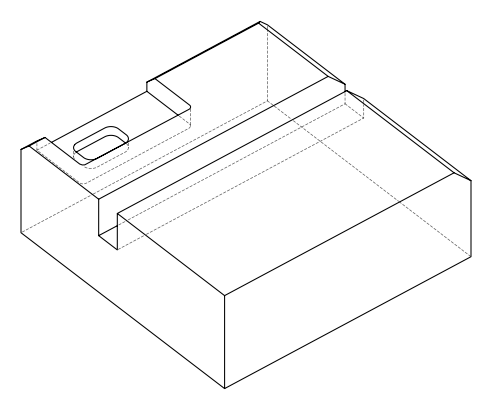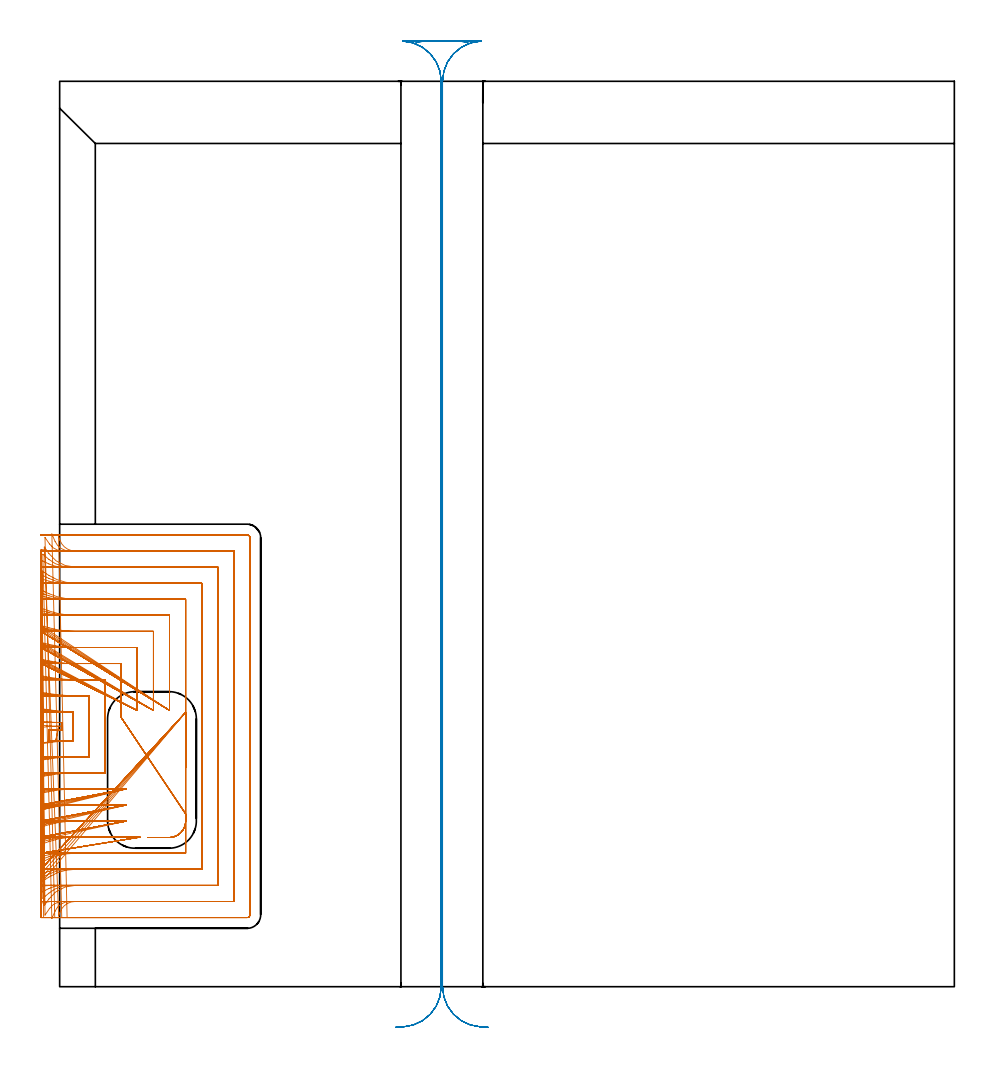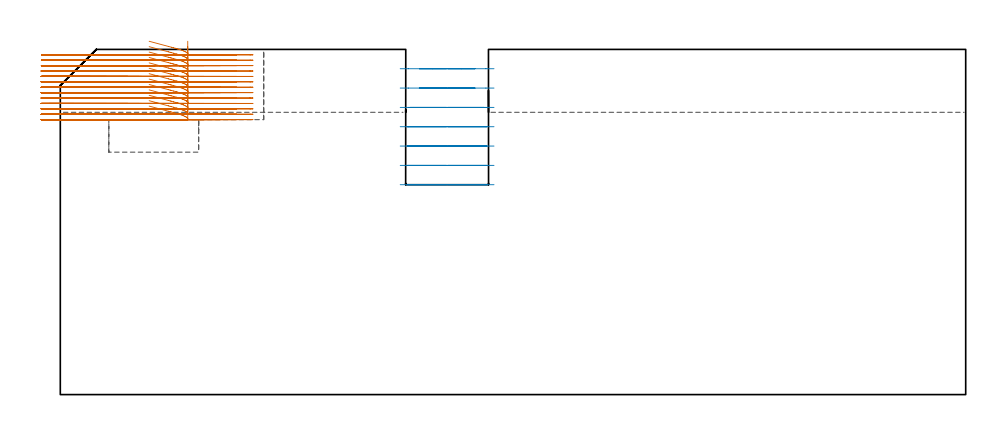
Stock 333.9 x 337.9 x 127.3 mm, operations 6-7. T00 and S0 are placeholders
(PLAN: 7 operations, 3 tool changes, 129.3 min)
(1 AREA_MILL | FG_CHAMFER_SURFACE | UGT0205_001 | 1.14 min | 2535 mm3)
(2 AREA_MILL_1 | FG_CHAMFER_SURFACE_1 | UGT0205_001 | 9.14 min | 36483 mm3)
(3 AREA_MILL_2 | FG_CHAMFER_SURFACE_2 | UGT0205_001 | 6.23 min | 13569 mm3)
(4 AREA_MILL_3 | FG_CHAMFER_SURFACE_3 | UGT0205_001 | 12.92 min | 49567 mm3)
(5 MILL_RECTANGULAR_POCKET | POCKET_RECTANGULAR_STRAIGHT | UGT0201_104 | Follow Part, ap 5, ae 75% | 2.64 min | 69908 mm3)
(6 MILL_SLOT | SLOT_PARTIAL_RECTANGULAR | NXT0201_009 | Follow Part, ap 2, ae 75% | 85.98 min | 243669 mm3)
(7 MILL_RECTANGULAR_SLOT | SLOT_RECTANGULAR | UGT0201_018 | Follow Part, ap 7.5, ae 75% | 11.27 min | 509990 mm3)
(TOOL UGT0205_001 | Chamfer Mill 20 x 3 x 45 deg. | D20 FL50 Z2)
(TOOL UGT0201_104 | End Mill 20 mm | D20 FL22 Z2)
(TOOL NXT0201_009 | ENDMILL 8mm [2P460-0800-NA 1630] | D8 FL26 Z6)
(TOOL UGT0201_018 | End mill 30 mm | D30 FL50 Z4)
(OP 6 MILL_SLOT)
G17 G21 G94 G90
T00 M6
G54
G17 G0 G90 X-6.972 Y96.726 S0 M3
G43 Z137.3 H1
Z125.308
G94 G1 X-4. Y97.133 F250.
G2 X-3.498 Y97.2 R72. F500.
G1 X0.685
X-3.498
G2 X-4. Y97.267 R72.
G1 X-6.972 Y97.675 F250.
X-6.967 Y90.627
X-4. Y91.072
G2 X5. Y91.795 R66. F500.
G1 Y102.605
G2 X-4. Y103.328 R66.
G1 X-6.967 Y103.773 F250.
X-6.96 Y84.509
X-4. Y84.998
G2 X5.777 Y85.8 R60. F500.
G1 X11.
Y108.6
X5.779
G2 X-4. Y109.402 R60.
G1 X-6.96 Y109.891 F250.
X-6.95 Y78.364
X-4. Y78.907
G2 X5.777 Y79.8 R54. F500.
G1 X17.
Y114.6
X5.779
G2 X-4. Y115.493 R54.
G1 X-6.95 Y116.036 F250.
X-6.937 Y72.183
X-4. Y72.794
G2 X5.777 Y73.8 R48. F500.
G1 X21.9
X24.9 F250.
X-6.918 Y65.948 F500.
X-4. Y66.646 F250.
G2 X5.777 Y67.8 R42. F500.
G1 X21.9
X24.9 F250.
G0 Z137.3
X-6.887 Y59.632
Z125.308
G1 X-4. Y60.447
G2 X5.777 Y61.8 R36. F500.
G1 X21.885
X24.885 F250.
G0 Z137.3
X-6.836 Y53.184
Z125.308
G1 X-4. Y54.162
G2 X5.777 Y55.8 R30. F500.
G1 X26.946
X29.946 F250.
G0 Z137.3
X-6.74 Y46.496
Z125.308
G1 X-4. Y47.718
G2 X5.777 Y49.8 R24. F500.
G1 X47.
Y61.521
Y64.521 F250.
X23. Y100.438 F500.
Y103.438 F250.
Y120.6 F500.
X5.779
G2 X-4. Y121.607 R48.
G1 X-6.937 Y122.218 F250.
X29. Y103.1 F500.
Y106.1 F250.
Y126.6 F500.
X5.779
G2 X-4. Y127.754 R42.
G1 X-6.918 Y128.453 F250.
X35. Y103.1 F500.
Y106.1 F250.
Y132.6 F500.
X5.779
G2 X-4. Y133.954 R36.
G1 X-6.887 Y134.768 F250.
X41. Y103.111 F500.
Y106.111 F250.
Y138.6 F500.
X5.779
G2 X-4. Y140.238 R30.
G1 X-6.836 Y141.216 F250.
G0 X47. Y81.63 Z130.3
G1 Y99.352 Z125.552
X47.025 Y99.711 Z125.455
Y99.901 Z125.404
X47. Y100.26 Z125.308
Y144.6 F500.
X5.779
G2 X-4. Y146.683 R24.
G1 X-6.74 Y147.905 F250.
G0 X32.772 Y55.7 Z130.3
G1 X39.868 Z128.399
X41.066 Y55.682 Z128.078
X41.714 Y55.748 Z127.903
X42.351 Y55.881 Z127.729
X43.076 Y56.132 Z127.523
X43.403 Y56.258 Z127.429
X44.194 Y56.688 Z127.188
X44.913 Y57.229 Z126.947
X45.466 Y57.787 Z126.736
X45.997 Y58.497 Z126.499
X46.427 Y59.274 Z126.261
X46.746 Y60.101 Z126.023
X46.931 Y60.859 Z125.814
X46.975 Y61.216 Z125.718
X47.008 Y61.622 Z125.609
X47.014 Y62.094 Z125.482
X47. Y62.745 Z125.308
Y99.352 F500.
Y102.352 F250.
X-6.519 Y39.283 F500.
X-4. Y40.913 F250.
G2 X5.777 Y43.8 R18. F500.
G1 X53.
Y150.6
X5.779
G2 X-4. Y153.488 R18.
G1 X-6.519 Y155.118 F250.
X-5.739 Y30.313
X-4. Y32.757
G2 X5.777 Y37.8 R12. F500.
G1 X59.
Y156.6
X5.779
G2 X-4. Y161.645 R12.
G1 X-5.739 Y164.089 F250.
X-0.38 Y26.386 F500.
X0.121 Y27.8 F250.
G2 X5.777 Y31.8 R6. F500.
G1 X65.
Y162.6
X5.779
G2 X0.122 Y166.601 R6.
G1 X-0.378 Y168.015 F250.
X2.777 Y25.8 F500.
X5.777 F250.
X70. F500.
G3 X71. Y26.8 R1.
G1 Y167.6
G3 X70. Y168.6 R1.
G1 X5.779
X2.779 F250.
G0 Z137.3
X-6.979 Y90.986
Z123.315
G1 X-4. Y91.34
G2 X-1.517 Y91.587 R66. F500.
G1 X-0.326 Y97.2
X-1.517 Y91.587
G2 X3.782 Y91.8 R66.
G1 X5.
Y102.6
X3.785
G2 X-4. Y103.061 R66.
G1 X-6.979 Y103.415 F250.
X-6.975 Y84.904
X-4. Y85.293
G2 X3.782 Y85.8 R60. F500.
G1 X11.
Y108.6
X3.785
G2 X-4. Y109.107 R60.
G1 X-6.975 Y109.496 F250.
X-6.969 Y78.804
X-4. Y79.236
G2 X3.782 Y79.8 R54. F500.
G1 X17.
Y114.6
X3.785
G2 X-4. Y115.164 R54.
G1 X-6.969 Y115.597 F250.
X-6.96 Y72.679
X-4. Y73.165
G2 X3.782 Y73.8 R48. F500.
G1 X21.9
X24.9 F250.
X-6.948 Y66.517 F500.
X-4. Y67.073 F250.
G2 X3.782 Y67.8 R42. F500.
G1 X21.9
X24.9 F250.
X-6.929 Y60.3 F500.
X-4. Y60.949 F250.
G2 X3.782 Y61.8 R36. F500.
G1 X21.885
X24.885 F250.
G0 Z137.3
X-6.897 Y53.995
Z123.315
G1 X-4. Y54.773
G2 X3.782 Y55.8 R30. F500.
G1 X26.946
X29.946 F250.
G0 Z137.3
X-6.838 Y47.531
Z123.315
G1 X-4. Y48.503
G2 X3.782 Y49.8 R24. F500.
G1 X47.
Y61.521
Y64.521 F250.
X23. Y100.438 F500.
Y103.438 F250.
Y120.6 F500.
X3.785
G2 X-4. Y121.235 R48.
G1 X-6.96 Y121.722 F250.
X29. Y103.1 F500.
Y106.1 F250.
Y126.6 F500.
X3.785
G2 X-4. Y127.328 R42.
G1 X-6.948 Y127.884 F250.
X35. Y103.1 F500.
Y106.1 F250.
Y132.6 F500.
X3.785
G2 X-4. Y133.452 R36.
G1 X-6.929 Y134.1 F250.
X41. Y103.111 F500.
Y106.111 F250.
Y138.6 F500.
X3.785
G2 X-4. Y139.628 R30.
G1 X-6.897 Y140.406 F250.
G0 X47. Y81.63 Z128.308
G1 Y99.352 Z123.559
X47.025 Y99.711 Z123.463
Y99.901 Z123.412
X47. Y100.26 Z123.315
Y144.6 F500.
X3.785
G2 X-4. Y145.898 R24.
G1 X-6.838 Y146.871 F250.
G0 X32.772 Y55.7 Z128.308
G1 X39.84 Z126.414
X40.512 Y55.688 Z126.233
X40.866 Y55.675 Z126.139
X41.819 Y55.765 Z125.882
X42.747 Y56. Z125.626
X43.076 Y56.132 Z125.531
X43.404 Y56.259 Z125.436
X44.194 Y56.69 Z125.195
X44.913 Y57.23 Z124.954
X45.165 Y57.476 Z124.86
X45.417 Y57.732 Z124.764
X45.966 Y58.449 Z124.522
X46.409 Y59.236 Z124.28
X46.545 Y59.569 Z124.183
X46.681 Y59.902 Z124.087
X46.931 Y60.859 Z123.822
X46.975 Y61.216 Z123.725
X47.008 Y61.622 Z123.616
X47.014 Y62.094 Z123.49
X47. Y62.745 Z123.315
Y99.352 F500.
Y102.352 F250.
X-6.705 Y40.734 F500.
X-4. Y42.031 F250.
G2 X3.782 Y43.8 R18. F500.
G1 X53.
Y150.6
X3.785
G2 X-4. Y152.37 R18.
G1 X-6.705 Y153.668 F250.
X-6.284 Y32.989
X-4. Y34.935
G2 X3.782 Y37.8 R12. F500.
G1 X59.
Y156.6
X3.785
G2 X-4. Y159.468 R12.
G1 X-6.283 Y161.414 F250.
X-2.916 Y25.431 F500.
X-1.724 Y28.184 F250.
G2 X3.782 Y31.8 R6. F500.
G1 X65.
Y162.6
X3.785
G2 X-1.722 Y166.218 R6.
G1 X-2.913 Y168.971 F250.
X0.782 Y25.8 F500.
X3.782 F250.
X70. F500.
G3 X71. Y26.8 R1.
G1 Y167.6
G3 X70. Y168.6 R1.
G1 X3.785
X0.785 F250.
G0 Z137.3
X-6.992 Y99.012
Z121.323
G1 X-4. Y98.791
G3 X1. Y98.6 R70. F500.
G1 Y95.8
G3 X-4. Y95.608 R70.
G1 Y91.597
G2 X1.176 Y91.8 R66.
G1 X5.
Y102.6
X1.167
G2 X-4. Y102.803 R66.
G1 X-6.991 Y103.037 F250.
X-6.989 Y85.318
X-4. Y85.576
G2 X1.176 Y85.8 R60. F500.
G1 X11.
Y108.6
X1.167
G2 X-4. Y108.823 R60.
G1 X-6.989 Y109.081 F250.
X-6.986 Y79.264
X-4. Y79.551
G2 X1.176 Y79.8 R54. F500.
G1 X17.
Y114.6
X1.167
G2 X-4. Y114.848 R54.
G1 X-6.986 Y115.135 F250.
X-6.983 Y73.197
X-4. Y73.52
G2 X1.176 Y73.8 R48. F500.
G1 X21.9
X24.9 F250.
X-6.977 Y67.11 F500.
X-4. Y67.48 F250.
G2 X1.176 Y67.8 R42. F500.
G1 X21.9
X24.9 F250.
X-6.969 Y60.995 F500.
X-4. Y61.426 F250.
G2 X1.176 Y61.8 R36. F500.
G1 X21.885
X24.885 F250.
X-6.955 Y54.833 F500.
X-4. Y55.35 F250.
G2 X1.176 Y55.8 R30. F500.
G1 X26.946
X29.946 F250.
G0 Z137.3
X-6.929 Y48.588
Z121.323
G1 X-4. Y49.235
G2 X1.176 Y49.8 R24. F500.
G1 X47.
Y61.521
Y64.521 F250.
X23. Y100.438 F500.
Y103.438 F250.
Y120.6 F500.
X1.167
G2 X-4. Y120.879 R48.
G1 X-6.983 Y121.202 F250.
X29. Y103.1 F500.
Y106.1 F250.
Y126.6 F500.
X1.167
G2 X-4. Y126.919 R42.
G1 X-6.977 Y127.288 F250.
X35. Y103.1 F500.
Y106.1 F250.
Y132.6 F500.
X1.167
G2 X-4. Y132.973 R36.
G1 X-6.969 Y133.403 F250.
X41. Y103.111 F500.
Y106.111 F250.
Y138.6 F500.
X1.167
G2 X-4. Y139.048 R30.
G1 X-6.955 Y139.565 F250.
G0 X47. Y81.63 Z126.315
G1 Y99.352 Z121.567
X47.025 Y99.711 Z121.471
Y99.901 Z121.419
X47. Y100.26 Z121.323
Y144.6 F500.
X1.167
G2 X-4. Y145.163 R24.
G1 X-6.93 Y145.809 F250.
G0 X32.772 Y55.7 Z126.315
G1 X39.84 Z124.421
X40.512 Y55.688 Z124.241
X40.866 Y55.675 Z124.146
X41.819 Y55.765 Z123.89
X42.747 Y56. Z123.633
X43.076 Y56.132 Z123.538
X43.404 Y56.259 Z123.444
X44.194 Y56.69 Z123.203
X44.913 Y57.23 Z122.962
X45.165 Y57.476 Z122.868
X45.417 Y57.732 Z122.771
X45.965 Y58.448 Z122.53
X46.408 Y59.234 Z122.288
X46.544 Y59.567 Z122.192
X46.68 Y59.9 Z122.095
X46.931 Y60.859 Z121.83
X46.975 Y61.216 Z121.733
X47.008 Y61.622 Z121.624
X47.014 Y62.094 Z121.497
X47. Y62.745 Z121.323
Y99.352 F500.
Y102.352 F250.
X-6.873 Y42.177 F500.
X-4. Y43.04 F250.
G2 X1.176 Y43.8 R18. F500.
G1 X53.
Y150.6
X1.167
G2 X-4. Y151.358 R18.
G1 X-6.874 Y152.219 F250.
X-6.707 Y35.333
X-4. Y36.626
G2 X1.176 Y37.8 R12. F500.
G1 X59.
Y156.6
X1.167
G2 X-4. Y157.77 R12.
G1 X-6.708 Y159.061 F250.
X-5.471 Y26.709
X-3.778 Y29.186
G2 X1.176 Y31.8 R6. F500.
G1 X65.
Y162.6
X1.167
G2 X-3.781 Y165.206 R6.
G1 X-5.478 Y167.68 F250.
X-1.824 Y25.8 F500.
X1.176 F250.
X70. F500.
G3 X71. Y26.8 R1.
G1 Y167.6
G3 X70. Y168.6 R1.
G1 X1.167
X-1.833 F250.
G0 Z137.3
X-7. Y98.652
Z119.331
G1 X-4. Y98.608
G3 X-2.972 Y98.6 R70. F500.
G1 X1.
Y95.8
X-2.989
G3 X-4. Y95.793 R70.
G1 Y91.792
G2 X-2.989 Y91.8 R66.
G1 X5.
Y102.6
X-2.972
G2 X-4. Y102.608 R66.
G1 X-7. Y102.655 F250.
Y85.741
X-4. Y85.791
G2 X-2.989 Y85.8 R60. F500.
G1 X11.
Y108.6
X-2.972
G2 X-4. Y108.609 R60.
G1 X-7. Y108.66 F250.
X-6.999 Y79.734
X-4. Y79.791
G2 X-2.989 Y79.8 R54. F500.
G1 X17.
Y114.6
X-2.972
G2 X-4. Y114.61 R54.
G1 X-6.999 Y114.667 F250.
Y73.726
X-4. Y73.789
G2 X-2.989 Y73.8 R48. F500.
G1 X21.9
X24.9 F250.
X-6.999 Y67.716 F500.
X-4. Y67.788 F250.
G2 X-2.989 Y67.8 R42. F500.
G1 X21.9
X24.9 F250.
X-6.999 Y61.702 F500.
X-4. Y61.786 F250.
G2 X-2.989 Y61.8 R36. F500.
G1 X21.886
X24.886 F250.
X-6.998 Y55.682 F500.
X-4. Y55.783 F250.
G2 X-2.989 Y55.8 R30. F500.
G1 X26.946
X29.946 F250.
X-6.997 Y49.652 F500.
X-4. Y49.779 F250.
G2 X-2.989 Y49.8 R24. F500.
G1 X47.
Y61.521
Y64.521 F250.
X23. Y100.437 F500.
Y103.437 F250.
Y120.6 F500.
X-2.972
G2 X-4. Y120.611 R48.
G1 X-6.999 Y120.675 F250.
X29. Y103.1 F500.
Y106.1 F250.
Y126.6 F500.
X-2.972
G2 X-4. Y126.613 R42.
G1 X-6.999 Y126.686 F250.
X35. Y103.1 F500.
Y106.1 F250.
Y132.6 F500.
X-2.972
G2 X-4. Y132.615 R36.
G1 X-6.999 Y132.7 F250.
X41. Y103.11 F500.
Y106.11 F250.
Y138.6 F500.
X-2.972
G2 X-4. Y138.618 R30.
G1 X-6.998 Y138.72 F250.
G0 X47. Y81.63 Z124.323
G1 Y99.352 Z119.575
X47.025 Y99.711 Z119.478
Y99.901 Z119.427
X47. Y100.26 Z119.331
Y144.6 F500.
X-2.972
G2 X-4. Y144.622 R24.
G1 X-6.997 Y144.751 F250.
G0 X32.772 Y55.7 Z124.323
G1 X39.84 Z122.429
X40.512 Y55.688 Z122.249
X40.866 Y55.675 Z122.154
X41.173 Y55.688 Z122.072
X41.524 Y55.732 Z121.977
X41.875 Y55.775 Z121.882
X42.747 Y56. Z121.641
X43.076 Y56.132 Z121.546
X43.404 Y56.258 Z121.452
X44.194 Y56.689 Z121.211
X44.913 Y57.229 Z120.97
X45.164 Y57.475 Z120.876
X45.417 Y57.731 Z120.779
X45.967 Y58.451 Z120.536
X46.412 Y59.241 Z120.293
X46.547 Y59.575 Z120.197
X46.683 Y59.908 Z120.101
X46.931 Y60.859 Z119.837
X46.975 Y61.216 Z119.741
X47.008 Y61.622 Z119.632
X47.014 Y62.094 Z119.505
X47. Y62.745 Z119.331
Y99.352 F500.
Y102.352 F250.
X-6.995 Y43.603 F500.
X-4. Y43.772 F250.
G2 X-2.989 Y43.8 R18. F500.
G1 X53.
Y150.6
X-2.972
G2 X-4. Y150.629 R18.
G1 X-6.995 Y150.801 F250.
X-6.989 Y37.505
X-4. Y37.757
G2 X-2.989 Y37.8 R12. F500.
G1 X59.
Y156.6
X-2.972
G2 X-4. Y156.644 R12.
G1 X-6.989 Y156.901 F250.
X-6.957 Y31.209
X-4. Y31.714
G2 X-2.989 Y31.8 R6. F500.
G1 X65.
Y162.6
X-2.972
G2 X-4. Y162.689 R6.
G1 X-6.956 Y163.203 F250.
X-5.989 Y25.8
X-2.989
X70. F500.
G3 X71. Y26.8 R1.
G1 Y167.6
G3 X70. Y168.6 R1.
G1 X-2.972
X-5.972 F250.
G0 X-7. Y98.602 Z117.338
G1 X-4. Y98.6
X-3.954 F500.
X1.
Y95.8
X-3.956
X-4.
Y91.8
X-3.956
X5.
Y102.6
X-3.954
X-4.
X-7. Y102.602 F250.
Y85.798
X-4. Y85.8
X-3.956 F500.
X11.
Y108.6
X-3.954
X-4.
X-7. Y108.602 F250.
Y79.798
X-4. Y79.8
X-3.956 F500.
X17.
Y114.6
X-3.954
X-4.
X-7. Y114.603 F250.
Y73.797
X-4. Y73.8
X-3.956 F500.
X21.9
X24.9 F250.
X-7. Y67.797 F500.
X-4. Y67.8 F250.
X-3.956 F500.
X21.9
X24.9 F250.
X-7. Y61.796 F500.
X-4. Y61.8 F250.
X-3.956 F500.
X21.886
X24.886 F250.
X-7. Y55.796 F500.
X-4. Y55.8 F250.
X-3.956 F500.
X26.946
X29.946 F250.
X-7. Y49.794 F500.
X-4. Y49.8 F250.
X-3.956 F500.
X47.
Y61.521
Y64.521 F250.
X23. Y100.437 F500.
Y103.437 F250.
Y120.6 F500.
X-3.954
X-4.
X-7. Y120.603 F250.
X29. Y103.1 F500.
Y106.1 F250.
Y126.6 F500.
X-3.954
X-4.
X-7. Y126.603 F250.
X35. Y103.1 F500.
Y106.1 F250.
Y132.6 F500.
X-3.954
X-4.
X-7. Y132.604 F250.
X41. Y103.11 F500.
Y106.11 F250.
Y138.6 F500.
X-3.954
X-4.
X-7. Y138.605 F250.
G0 X47. Y81.63 Z122.331
G1 Y99.352 Z117.582
X47.025 Y99.711 Z117.486
Y99.901 Z117.435
X47. Y100.26 Z117.338
Y144.6 F500.
X-3.954
X-4.
X-7. Y144.606 F250.
G0 X32.773 Y55.7 Z122.331
G1 X39.84 Z120.437
X40.512 Y55.688 Z120.257
X40.866 Y55.675 Z120.162
X41.307 Y55.698 Z120.044
X41.657 Y55.75 Z119.949
X42.007 Y55.801 Z119.854
X42.747 Y56. Z119.649
X43.076 Y56.132 Z119.554
X43.404 Y56.258 Z119.46
X44.177 Y56.678 Z119.224
X44.883 Y57.203 Z118.988
X45.164 Y57.474 Z118.884
X45.416 Y57.73 Z118.787
X45.964 Y58.446 Z118.546
X46.407 Y59.231 Z118.304
X46.543 Y59.564 Z118.208
X46.679 Y59.896 Z118.112
X46.931 Y60.859 Z117.845
X46.975 Y61.216 Z117.749
X47.008 Y61.622 Z117.64
X47.014 Y62.094 Z117.513
X47. Y62.745 Z117.338
Y99.352 F500.
Y102.352 F250.
X-7. Y43.793 F500.
X-4. Y43.8 F250.
X-3.956 F500.
X53.
Y150.6
X-3.954
X-4.
X-7. Y150.608 F250.
Y37.789
X-4. Y37.8
X-3.956 F500.
X59.
Y156.6
X-3.954
X-4.
X-7. Y156.612 F250.
Y31.778
X-4. Y31.8
X-3.956 F500.
X65.
Y162.6
X-3.954
X-4.
X-7. Y162.623 F250.
X-6.956 Y25.8
X-3.956
X70. F500.
G3 X71. Y26.8 R1.
G1 Y167.6
G3 X70. Y168.6 R1.
G1 X-3.954
X-6.954 F250.
G0 X-7. Y98.6 Z115.346
G1 X-4.
X1. F500.
Y95.8
X-4.
Y91.8
X5.
Y102.6
X-4.
X-7. F250.
Y85.8
X-4.
X11. F500.
Y108.6
X-4.
X-7. F250.
Y79.8
X-4.
X17. F500.
Y114.6
X-4.
X-7. F250.
Y73.8
X-4.
X21.9 F500.
X24.9 F250.
X-7. Y67.8 F500.
X-4. F250.
X21.9 F500.
X24.9 F250.
X-7. Y61.8 F500.
X-4. F250.
X21.885 F500.
X24.885 F250.
X-7. Y55.8 F500.
X-4. F250.
X26.946 F500.
X29.946 F250.
X-7. Y49.8 F500.
X-4. F250.
X47. F500.
Y61.521
Y64.521 F250.
X23. Y100.438 F500.
Y103.438 F250.
Y120.6 F500.
X-4.
X-7. F250.
X29. Y103.1 F500.
Y106.1 F250.
Y126.6 F500.
X-4.
X-7. F250.
X35. Y103.1 F500.
Y106.1 F250.
Y132.6 F500.
X-4.
X-7. F250.
X41. Y103.111 F500.
Y106.111 F250.
Y138.6 F500.
X-4.
X-7. F250.
G0 X47. Y81.63 Z120.338
G1 Y99.352 Z115.59
X47.025 Y99.711 Z115.494
Y99.901 Z115.443
X47. Y100.26 Z115.346
Y144.6 F500.
X-4.
X-7. F250.
G0 X32.772 Y55.7 Z120.338
G1 X39.84 Z118.445
X40.512 Y55.688 Z118.264
X40.866 Y55.675 Z118.17
X41.819 Y55.765 Z117.913
X42.747 Y56. Z117.656
X43.076 Y56.132 Z117.562
X43.404 Y56.258 Z117.467
X44.193 Y56.689 Z117.226
X44.913 Y57.229 Z116.985
X45.164 Y57.475 Z116.891
X45.417 Y57.731 Z116.795
X45.952 Y58.428 Z116.559
X46.388 Y59.191 Z116.324
X46.716 Y60.007 Z116.088
X46.931 Y60.859 Z115.853
X46.975 Y61.216 Z115.756
X47.008 Y61.622 Z115.647
X47.014 Y62.094 Z115.521
X47. Y62.745 Z115.346
Y99.352 F500.
Y102.352 F250.
X-7. Y43.8 F500.
X-4. F250.
X53. F500.
Y150.6
X-4.
X-7. F250.
Y37.8
X-4.
X59. F500.
Y156.6
X-4.
X-7. F250.
Y31.8
X-4.
X65. F500.
Y162.6
X-4.
X-7. F250.
Y25.8
X-4.
X70. F500.
G3 X71. Y26.8 R1.
G1 Y167.6
G3 X70. Y168.6 R1.
G1 X-4.
X-7. F250.
G0 Y98.6 Z113.354
G1 X-4.
X1. F500.
Y95.8
X-4.
Y91.8
X5.
Y102.6
X-4.
X-7. F250.
Y85.8
X-4.
X11. F500.
Y108.6
X-4.
X-7. F250.
Y79.8
X-4.
X17. F500.
Y114.6
X-4.
X-7. F250.
Y73.8
X-4.
X21.9 F500.
X24.9 F250.
X-7. Y67.8 F500.
X-4. F250.
X21.9 F500.
X24.9 F250.
X-7. Y61.8 F500.
X-4. F250.
X21.885 F500.
X24.885 F250.
X-7. Y55.8 F500.
X-4. F250.
X26.946 F500.
X29.946 F250.
X-7. Y49.8 F500.
X-4. F250.
X47. F500.
Y61.521
Y64.521 F250.
X23. Y100.438 F500.
Y103.438 F250.
Y120.6 F500.
X-4.
X-7. F250.
X29. Y103.1 F500.
Y106.1 F250.
Y126.6 F500.
X-4.
X-7. F250.
X35. Y103.1 F500.
Y106.1 F250.
Y132.6 F500.
X-4.
X-7. F250.
X41. Y103.111 F500.
Y106.111 F250.
Y138.6 F500.
X-4.
X-7. F250.
G0 X47. Y81.63 Z118.346
G1 Y99.352 Z113.598
X47.025 Y99.711 Z113.501
Y99.901 Z113.45
X47. Y100.26 Z113.354
Y144.6 F500.
X-4.
X-7. F250.
G0 X32.772 Y55.7 Z118.346
G1 X39.84 Z116.452
X40.512 Y55.688 Z116.272
X40.866 Y55.675 Z116.177
X41.819 Y55.765 Z115.921
X42.747 Y56. Z115.664
X43.076 Y56.132 Z115.569
X43.404 Y56.259 Z115.475
X44.194 Y56.689 Z115.234
X44.913 Y57.229 Z114.993
X45.165 Y57.476 Z114.899
X45.417 Y57.732 Z114.802
X45.968 Y58.452 Z114.559
X46.412 Y59.243 Z114.316
X46.548 Y59.576 Z114.22
X46.683 Y59.909 Z114.123
X46.931 Y60.859 Z113.86
X46.975 Y61.216 Z113.764
X47.008 Y61.622 Z113.655
X47.014 Y62.094 Z113.528
X47. Y62.745 Z113.354
Y99.352 F500.
Y102.352 F250.
X-7. Y43.8 F500.
X-4. F250.
X53. F500.
Y150.6
X-4.
X-7. F250.
Y37.8
X-4.
X59. F500.
Y156.6
X-4.
X-7. F250.
Y31.8
X-4.
X65. F500.
Y162.6
X-4.
X-7. F250.
Y25.8
X-4.
X70. F500.
G3 X71. Y26.8 R1.
G1 Y167.6
G3 X70. Y168.6 R1.
G1 X-4.
X-7. F250.
G0 Y98.6 Z111.361
G1 X-4.
X1. F500.
Y95.8
X-4.
Y91.8
X5.
Y102.6
X-4.
X-7. F250.
Y85.8
X-4.
X11. F500.
Y108.6
X-4.
X-7. F250.
Y79.8
X-4.
X17. F500.
Y114.6
X-4.
X-7. F250.
Y73.8
X-4.
X21.9 F500.
X24.9 F250.
X-7. Y67.8 F500.
X-4. F250.
X21.9 F500.
X24.9 F250.
X-7. Y61.8 F500.
X-4. F250.
X21.885 F500.
X24.885 F250.
X-7. Y55.8 F500.
X-4. F250.
X26.946 F500.
X29.946 F250.
X-7. Y49.8 F500.
X-4. F250.
X47. F500.
Y61.521
Y64.521 F250.
X23. Y100.438 F500.
Y103.438 F250.
Y120.6 F500.
X-4.
X-7. F250.
X29. Y103.1 F500.
Y106.1 F250.
Y126.6 F500.
X-4.
X-7. F250.
X35. Y103.1 F500.
Y106.1 F250.
Y132.6 F500.
X-4.
X-7. F250.
X41. Y103.111 F500.
Y106.111 F250.
Y138.6 F500.
X-4.
X-7. F250.
G0 X47. Y81.63 Z116.354
G1 Y99.352 Z111.605
X47.025 Y99.711 Z111.509
Y99.901 Z111.458
X47. Y100.26 Z111.361
Y144.6 F500.
X-4.
X-7. F250.
G0 X32.772 Y55.7 Z116.354
G1 X39.84 Z114.46
X40.512 Y55.688 Z114.28
X40.866 Y55.675 Z114.185
X41.819 Y55.765 Z113.928
X42.747 Y56. Z113.672
X43.076 Y56.132 Z113.577
X43.404 Y56.259 Z113.483
X44.194 Y56.689 Z113.242
X44.913 Y57.229 Z113.001
X45.165 Y57.476 Z112.906
X45.417 Y57.732 Z112.81
X45.969 Y58.455 Z112.566
X46.415 Y59.248 Z112.322
X46.55 Y59.581 Z112.226
X46.685 Y59.914 Z112.13
X46.931 Y60.859 Z111.868
X46.975 Y61.216 Z111.772
X47.008 Y61.622 Z111.663
X47.014 Y62.094 Z111.536
X47. Y62.745 Z111.361
Y99.352 F500.
Y102.352 F250.
X-7. Y43.8 F500.
X-4. F250.
X53. F500.
Y150.6
X-4.
X-7. F250.
Y37.8
X-4.
X59. F500.
Y156.6
X-4.
X-7. F250.
Y31.8
X-4.
X65. F500.
Y162.6
X-4.
X-7. F250.
Y25.8
X-4.
X70. F500.
G3 X71. Y26.8 R1.
G1 Y167.6
G3 X70. Y168.6 R1.
G1 X-4.
X-7. F250.
G0 Y98.6 Z109.369
G1 X-4.
X1. F500.
Y95.8
X-4.
Y91.8
X5.
Y102.6
X-4.
X-7. F250.
Y85.8
X-4.
X11. F500.
Y108.6
X-4.
X-7. F250.
Y79.8
X-4.
X17. F500.
Y114.6
X-4.
X-7. F250.
Y73.8
X-4.
X21.9 F500.
X24.9 F250.
X-7. Y67.8 F500.
X-4. F250.
X21.9 F500.
X24.9 F250.
X-7. Y61.8 F500.
X-4. F250.
X21.885 F500.
X24.885 F250.
X-7. Y55.8 F500.
X-4. F250.
X26.946 F500.
X29.946 F250.
X-7. Y49.8 F500.
X-4. F250.
X47. F500.
Y61.521
Y64.521 F250.
X23. Y100.438 F500.
Y103.438 F250.
Y120.6 F500.
X-4.
X-7. F250.
X29. Y103.1 F500.
Y106.1 F250.
Y126.6 F500.
X-4.
X-7. F250.
X35. Y103.1 F500.
Y106.1 F250.
Y132.6 F500.
X-4.
X-7. F250.
X41. Y103.111 F500.
Y106.111 F250.
Y138.6 F500.
X-4.
X-7. F250.
G0 X47. Y81.63 Z114.361
G1 Y99.352 Z109.613
X47.025 Y99.711 Z109.517
Y99.901 Z109.466
X47. Y100.26 Z109.369
Y144.6 F500.
X-4.
X-7. F250.
G0 X32.772 Y55.7 Z114.361
G1 X39.84 Z112.468
X40.512 Y55.688 Z112.288
X40.866 Y55.675 Z112.193
X41.819 Y55.765 Z111.936
X42.747 Y56. Z111.68
X43.076 Y56.132 Z111.585
X43.403 Y56.258 Z111.491
X43.951 Y56.54 Z111.326
X44.245 Y56.734 Z111.231
X44.536 Y56.926 Z111.138
X45.029 Y57.335 Z110.966
X45.272 Y57.587 Z110.873
X45.518 Y57.849 Z110.776
X46.008 Y58.513 Z110.555
X46.408 Y59.234 Z110.334
X46.544 Y59.567 Z110.238
X46.681 Y59.902 Z110.141
X46.931 Y60.858 Z109.876
X46.975 Y61.216 Z109.779
X47.008 Y61.622 Z109.67
X47.014 Y62.094 Z109.544
X47. Y62.745 Z109.369
Y99.352 F500.
Y102.352 F250.
X-7. Y43.8 F500.
X-4. F250.
X53. F500.
Y150.6
X-4.
X-7. F250.
Y37.8
X-4.
X59. F500.
Y156.6
X-4.
X-7. F250.
Y31.8
X-4.
X65. F500.
Y162.6
X-4.
X-7. F250.
Y25.8
X-4.
X70. F500.
G3 X71. Y26.8 R1.
G1 Y167.6
G3 X70. Y168.6 R1.
G1 X-4.
X-7. F250.
G0 Y98.6 Z107.377
G1 X-4.
X1. F500.
Y95.8
X-4.
Y91.8
X5.
Y102.6
X-4.
X-7. F250.
Y85.8
X-4.
X11. F500.
Y108.6
X-4.
X-7. F250.
Y79.8
X-4.
X17. F500.
Y114.6
X-4.
X-7. F250.
Y73.8
X-4.
X21.9 F500.
X24.9 F250.
X-7. Y67.8 F500.
X-4. F250.
X21.9 F500.
X24.9 F250.
X-7. Y61.8 F500.
X-4. F250.
X21.885 F500.
X24.885 F250.
X-7. Y55.8 F500.
X-4. F250.
X26.946 F500.
X29.946 F250.
X-7. Y49.8 F500.
X-4. F250.
X47. F500.
Y61.521
Y64.521 F250.
X23. Y100.437 F500.
Y103.437 F250.
Y120.6 F500.
X-4.
X-7. F250.
X29. Y103.1 F500.
Y106.1 F250.
Y126.6 F500.
X-4.
X-7. F250.
X35. Y103.1 F500.
Y106.1 F250.
Y132.6 F500.
X-4.
X-7. F250.
X41. Y103.111 F500.
Y106.111 F250.
Y138.6 F500.
X-4.
X-7. F250.
G0 X47. Y81.63 Z112.369
G1 Y99.352 Z107.621
X47.025 Y99.711 Z107.524
Y99.901 Z107.473
X47. Y100.26 Z107.377
Y144.6 F500.
X-4.
X-7. F250.
G0 X32.772 Y55.7 Z112.369
G1 X39.84 Z110.475
X40.512 Y55.688 Z110.295
X40.866 Y55.675 Z110.2
X41.819 Y55.765 Z109.944
X42.747 Y56. Z109.687
X43.076 Y56.132 Z109.593
X43.403 Y56.258 Z109.498
X43.793 Y56.452 Z109.382
X44.092 Y56.636 Z109.288
X44.389 Y56.82 Z109.194
X45.03 Y57.336 Z108.974
X45.273 Y57.588 Z108.88
X45.519 Y57.85 Z108.783
X46.008 Y58.514 Z108.563
X46.408 Y59.234 Z108.342
X46.544 Y59.567 Z108.245
X46.681 Y59.902 Z108.149
X46.931 Y60.858 Z107.884
X46.975 Y61.216 Z107.787
X47.008 Y61.622 Z107.678
X47.014 Y62.094 Z107.551
X47. Y62.745 Z107.377
Y99.352 F500.
Y102.352 F250.
X-7. Y43.8 F500.
X-4. F250.
X53. F500.
Y150.6
X-4.
X-7. F250.
Y37.8
X-4.
X59. F500.
Y156.6
X-4.
X-7. F250.
Y31.8
X-4.
X65. F500.
Y162.6
X-4.
X-7. F250.
Y25.8
X-4.
X70. F500.
G3 X71. Y26.8 R1.
G1 Y167.6
G3 X70. Y168.6 R1.
G1 X-4.
X-7. F250.
G0 Y98.6 Z105.385
G1 X-4.
X1. F500.
Y95.8
X-4.
Y91.8
X5.
Y102.6
X-4.
X-7. F250.
Y85.8
X-4.
X11. F500.
Y108.6
X-4.
X-7. F250.
Y79.8
X-4.
X17. F500.
Y114.6
X-4.
X-7. F250.
Y73.8
X-4.
X21.9 F500.
X24.9 F250.
X-7. Y67.8 F500.
X-4. F250.
X21.9 F500.
X24.9 F250.
X-7. Y61.8 F500.
X-4. F250.
X21.885 F500.
X24.885 F250.
X-7. Y55.8 F500.
X-4. F250.
X26.946 F500.
X29.946 F250.
X-7. Y49.8 F500.
X-4. F250.
X47. F500.
Y61.521
Y64.521 F250.
X23. Y100.437 F500.
Y103.437 F250.
Y120.6 F500.
X-4.
X-7. F250.
X29. Y103.1 F500.
Y106.1 F250.
Y126.6 F500.
X-4.
X-7. F250.
X35. Y103.1 F500.
Y106.1 F250.
Y132.6 F500.
X-4.
X-7. F250.
X41. Y103.111 F500.
Y106.111 F250.
Y138.6 F500.
X-4.
X-7. F250.
G0 X47. Y81.63 Z110.377
G1 Y99.352 Z105.629
X47.025 Y99.711 Z105.532
Y99.901 Z105.481
X47. Y100.26 Z105.385
Y144.6 F500.
X-4.
X-7. F250.
G0 X32.772 Y55.7 Z110.377
G1 X39.84 Z108.483
X40.512 Y55.688 Z108.303
X40.866 Y55.675 Z108.208
X41.819 Y55.765 Z107.952
X42.747 Y56. Z107.695
X43.076 Y56.132 Z107.6
X43.403 Y56.258 Z107.506
X44.194 Y56.688 Z107.265
X44.913 Y57.229 Z107.024
X45.164 Y57.475 Z106.93
X45.417 Y57.731 Z106.833
X45.952 Y58.428 Z106.598
X46.388 Y59.191 Z106.362
X46.716 Y60.007 Z106.127
X46.931 Y60.859 Z105.891
X46.975 Y61.216 Z105.795
X47.008 Y61.622 Z105.686
X47.014 Y62.094 Z105.559
X47. Y62.745 Z105.385
Y99.352 F500.
Y102.352 F250.
X-7. Y43.8 F500.
X-4. F250.
X53. F500.
Y150.6
X-4.
X-7. F250.
Y37.8
X-4.
X59. F500.
Y156.6
X-4.
X-7. F250.
Y31.8
X-4.
X65. F500.
Y162.6
X-4.
X-7. F250.
Y25.8
X-4.
X70. F500.
G3 X71. Y26.8 R1.
G1 Y167.6
G3 X70. Y168.6 R1.
G1 X-4.
X-7. F250.
G0 Y98.6 Z103.392
G1 X-4.
X1. F500.
Y95.8
X-4.
Y91.8
X5.
Y102.6
X-4.
X-7. F250.
Y85.8
X-4.
X11. F500.
Y108.6
X-4.
X-7. F250.
Y79.8
X-4.
X17. F500.
Y114.6
X-4.
X-7. F250.
Y73.8
X-4.
X21.9 F500.
X24.9 F250.
X-7. Y67.8 F500.
X-4. F250.
X21.9 F500.
X24.9 F250.
X-7. Y61.8 F500.
X-4. F250.
X21.885 F500.
X24.885 F250.
X-7. Y55.8 F500.
X-4. F250.
X26.946 F500.
X29.946 F250.
X-7. Y49.8 F500.
X-4. F250.
X47. F500.
Y61.521
Y64.521 F250.
X23. Y100.438 F500.
Y103.438 F250.
Y120.6 F500.
X-4.
X-7. F250.
X29. Y103.1 F500.
Y106.1 F250.
Y126.6 F500.
X-4.
X-7. F250.
X35. Y103.1 F500.
Y106.1 F250.
Y132.6 F500.
X-4.
X-7. F250.
X41. Y103.111 F500.
Y106.111 F250.
Y138.6 F500.
X-4.
X-7. F250.
G0 X47. Y81.63 Z108.385
G1 Y99.352 Z103.636
X47.025 Y99.711 Z103.54
Y99.901 Z103.489
X47. Y100.26 Z103.392
Y144.6 F500.
X-4.
X-7. F250.
G0 X32.772 Y55.7 Z108.385
G1 X39.84 Z106.491
X40.512 Y55.688 Z106.31
X40.866 Y55.675 Z106.216
X41.819 Y55.765 Z105.959
X42.747 Y56. Z105.703
X43.076 Y56.132 Z105.608
X43.404 Y56.259 Z105.513
X44.194 Y56.69 Z105.272
X44.913 Y57.23 Z105.031
X45.165 Y57.476 Z104.937
X45.417 Y57.732 Z104.841
X45.966 Y58.45 Z104.599
X46.409 Y59.237 Z104.357
X46.545 Y59.57 Z104.26
X46.681 Y59.903 Z104.164
X46.931 Y60.859 Z103.899
X46.975 Y61.216 Z103.802
X47.008 Y61.622 Z103.693
X47.014 Y62.094 Z103.567
X47. Y62.745 Z103.392
Y99.352 F500.
Y102.352 F250.
X-7. Y43.8 F500.
X-4. F250.
X53. F500.
Y150.6
X-4.
X-7. F250.
Y37.8
X-4.
X59. F500.
Y156.6
X-4.
X-7. F250.
Y31.8
X-4.
X65. F500.
Y162.6
X-4.
X-7. F250.
Y25.8
X-4.
X70. F500.
G3 X71. Y26.8 R1.
G1 Y167.6
G3 X70. Y168.6 R1.
G1 X-4.
X-7. F250.
G0 Y98.6 Z101.4
G1 X-4.
X1. F500.
Y95.8
X-4.
Y91.8
X5.
Y102.6
X-4.
X-7. F250.
Y85.8
X-4.
X11. F500.
Y108.6
X-4.
X-7. F250.
Y79.8
X-4.
X17. F500.
Y114.6
X-4.
X-7. F250.
Y73.8
X-4.
X21.9 F500.
X24.9 F250.
X-7. Y67.8 F500.
X-4. F250.
X21.9 F500.
X24.9 F250.
X-7. Y61.8 F500.
X-4. F250.
X21.885 F500.
X24.885 F250.
X-7. Y55.8 F500.
X-4. F250.
X26.946 F500.
X29.946 F250.
X-7. Y49.8 F500.
X-4. F250.
X47. F500.
Y61.521
Y64.521 F250.
X23. Y100.438 F500.
Y103.438 F250.
Y120.6 F500.
X-4.
X-7. F250.
X29. Y103.1 F500.
Y106.1 F250.
Y126.6 F500.
X-4.
X-7. F250.
X35. Y103.1 F500.
Y106.1 F250.
Y132.6 F500.
X-4.
X-7. F250.
X41. Y103.111 F500.
Y106.111 F250.
Y138.6 F500.
X-4.
X-7. F250.
G0 X47. Y81.63 Z106.392
G1 Y99.352 Z101.644
X47.021 Y99.648 Z101.564
X47. Y100.26 Z101.4
Y144.6 F500.
X-4.
X-7. F250.
G0 X32.772 Y55.7 Z106.392
G1 X39.84 Z104.498
X40.512 Y55.688 Z104.318
X40.866 Y55.675 Z104.223
X41.819 Y55.765 Z103.967
X42.747 Y56. Z103.71
X43.076 Y56.132 Z103.615
X43.404 Y56.259 Z103.521
X44.194 Y56.69 Z103.28
X44.913 Y57.23 Z103.039
X45.165 Y57.476 Z102.945
X45.417 Y57.732 Z102.848
X45.967 Y58.451 Z102.606
X46.411 Y59.239 Z102.363
X46.546 Y59.572 Z102.267
X46.682 Y59.905 Z102.171
X46.931 Y60.859 Z101.907
X46.975 Y61.216 Z101.81
X47.008 Y61.622 Z101.701
X47.014 Y62.094 Z101.574
X47. Y62.745 Z101.4
Y99.352 F500.
Y102.352 F250.
X-7. Y43.8 F500.
X-4. F250.
X53. F500.
Y150.6
X-4.
X-7. F250.
Y37.8
X-4.
X59. F500.
Y156.6
X-4.
X-7. F250.
Y31.8
X-4.
X65. F500.
Y162.6
X-4.
X-7. F250.
Y25.8
X-4.
X70. F500.
G3 X71. Y26.8 R1.
G1 Y167.6
G3 X70. Y168.6 R1.
G1 X-4.
X-7. F250.
G0 Z137.3
M5
M2
(OP 7 MILL_RECTANGULAR_SLOT)
G17 G21 G94 G90
T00 M6
G54
G17 G0 G90 X159.946 Y-15.16 S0 M3
G43 Z137.3 H0
Z120.171
G94 G1 X156.952 Y-14.97 F250.
G2 X142.9 Y0. R15. F500.
G1 Y337.9
G2 X152.855 Y352.026 R15.
G1 X152.865 Y352.055
G3 X147.927 Y352.9 R15.
G1 X137.373
G3 X132.435 Y352.054 R15.
G1 X132.445 Y352.026
G2 X142.4 Y337.9 R15.
G1 Y0.
G2 X128.348 Y-14.97 R15.
G1 X125.354 Y-15.16 F250.
G0 X159.946 Z113.043
G1 X156.952 Y-14.97
G2 X142.9 Y0. R15. F500.
G1 Y337.9
G2 X152.88 Y352.035 R15.
G1 X152.89 Y352.063
G3 X147.978 Y352.9 R15.
G1 X137.316
G3 X132.407 Y352.065 R15.
G1 X132.417 Y352.036
G2 X142.4 Y337.9 R15.
G1 Y0.
G2 X128.348 Y-14.97 R15.
G1 X125.354 Y-15.16 F250.
G0 X159.946 Z105.914
G1 X156.952 Y-14.97
G2 X142.9 Y0. R15. F500.
G1 Y337.9
G2 X156.258 Y352.81 R15.
G1 X156.26 Y352.84
G3 X154.943 Y352.9 R15.
G1 X130.361
G3 X129.042 Y352.839 R15.
G1 X129.044 Y352.81
G2 X142.4 Y337.9 R15.
G1 Y0.
G2 X128.348 Y-14.97 R15.
G1 X125.354 Y-15.16 F250.
G0 X159.946 Z98.786
G1 X156.952 Y-14.97
G2 X142.9 Y0. R15. F500.
G1 Y337.9
G2 X157.352 Y352.89 R15.
G1 X127.948
G2 X142.4 Y337.9 R15.
G1 Y0.
G2 X128.348 Y-14.97 R15.
G1 X125.354 Y-15.16 F250.
G0 X159.946 Z91.657
G1 X156.952 Y-14.97
G2 X142.9 Y0. R15. F500.
G1 Y337.9
G2 X157.352 Y352.89 R15.
G1 X127.948
G2 X142.4 Y337.9 R15.
G1 Y0.
G2 X128.348 Y-14.97 R15.
G1 X125.354 Y-15.16 F250.
G0 X159.946 Z84.529
G1 X156.952 Y-14.97
G2 X142.9 Y0. R15. F500.
G1 Y337.9
G2 X157.352 Y352.89 R15.
G1 X127.948
G2 X142.4 Y337.9 R15.
G1 Y0.
G2 X128.348 Y-14.97 R15.
G1 X125.354 Y-15.16 F250.
G0 X159.946 Z77.4
G1 X156.952 Y-14.97
G2 X142.9 Y0. R15. F500.
G1 Y337.9
G2 X157.352 Y352.89 R15.
G1 X127.948
G2 X142.4 Y337.9 R15.
G1 Y0.
G2 X128.348 Y-14.97 R15.
G1 X125.354 Y-15.16 F250.
G0 Z137.3
M5
M2
